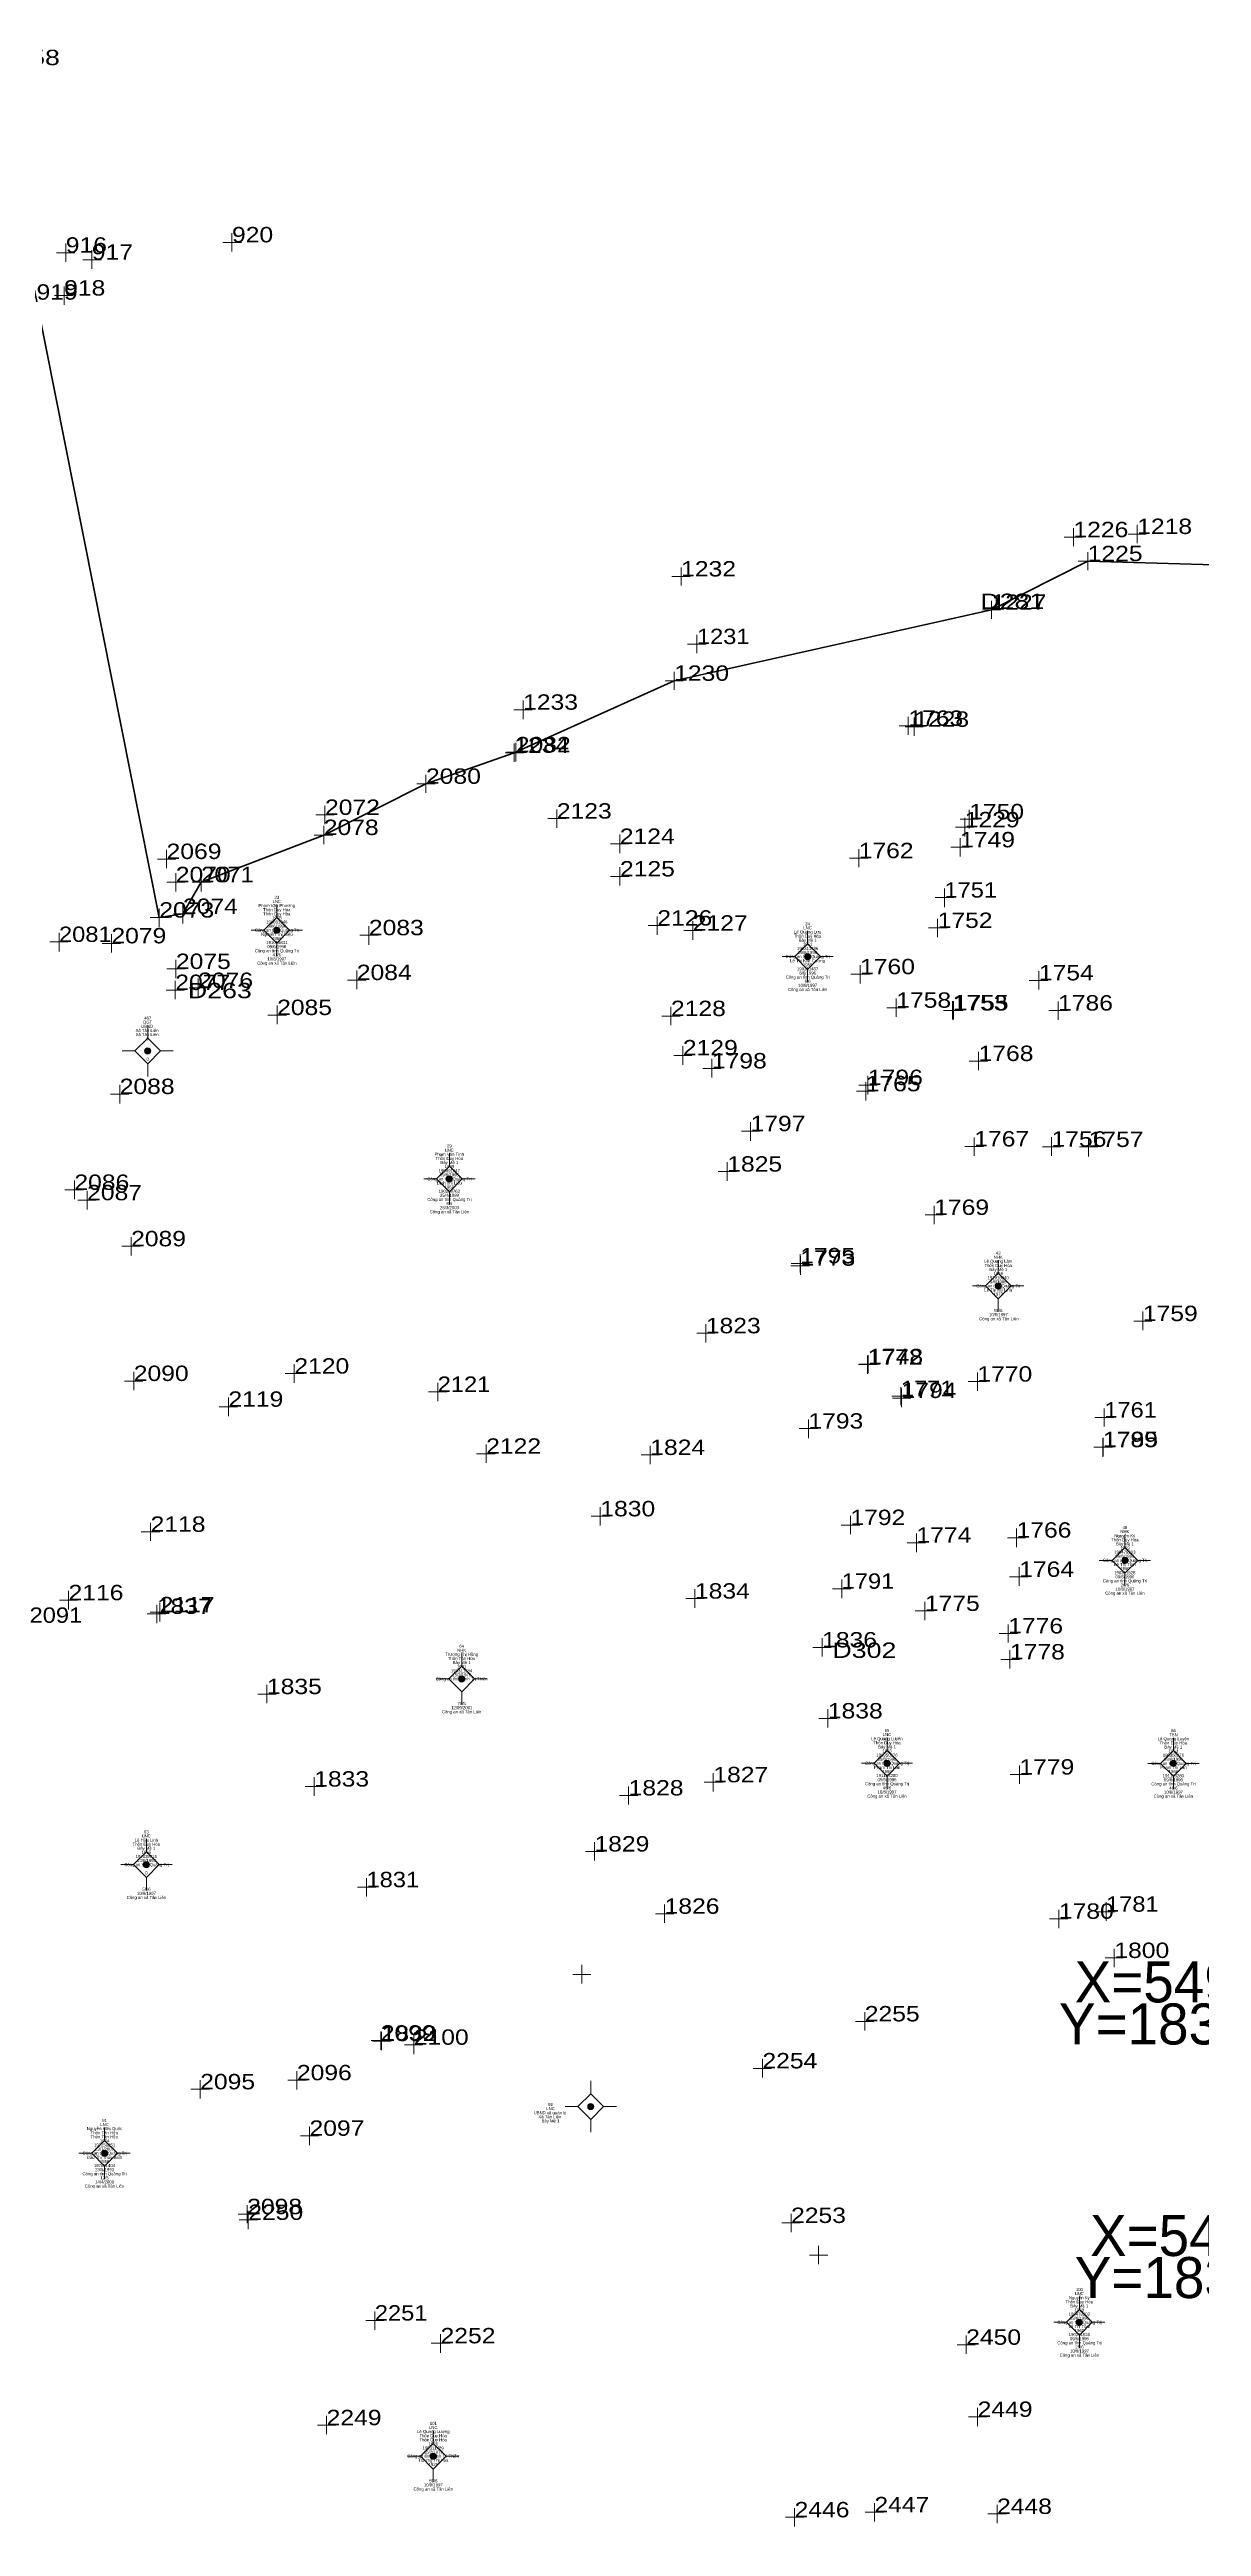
# Model space of a CAD drawing. Header units: metres. Extents: x 548949 to 550221, y 1836732 to 1838051.
# Drawn here: x 549608.6 to 549720.9, y 1837797.5 to 1838038.9 of the extents above; entities that cross this region are included whole.
import ezdxf
from ezdxf.enums import TextEntityAlignment as Align

# ---------------------------------------------------------------- set-up
doc = ezdxf.new("R2010")
doc.units = ezdxf.units.M
doc.header["$LTSCALE"] = 0.12
doc.linetypes.add('DASH_DOUBLE_DOT', pattern=[9.2, 5, -1.2, 0.3, -1.2, 0.3, -1.2])
for name, color, linetype, lineweight in [('11', 7, 'Continuous', 13), ('2', 7, 'DASH_DOUBLE_DOT', 25), ('4', 7, 'Continuous', 13), ('52', 7, 'Continuous', 35)]:
    doc.layers.add(name, color=color, linetype=linetype, lineweight=lineweight)
doc.layers.add('15', color=7, linetype='Continuous')
doc.layers.add('5', color=7, linetype='Continuous')

msp = doc.modelspace()

# ---------------------------------------------------------------- hatches: boundary and pattern name
at = {"layer": '11'}
for points in [[(549631.0295, 1837953.08, 1), (549630.4295, 1837953.08, 1)], [(549682.7995, 1837950.51, 1), (549682.1995, 1837950.51, 1)], [(549618.4395, 1837941.31, 1), (549617.8395, 1837941.31, 1)], [(549647.8595, 1837928.84, 1), (549647.2595, 1837928.84, 1)], [(549701.3895, 1837918.41, 1), (549700.7895, 1837918.41, 1)], [(549713.7395, 1837891.66, 1), (549713.1395, 1837891.66, 1)], [(549649.0595, 1837880.1, 1), (549648.4595, 1837880.1, 1)], [(549690.5395, 1837871.88, 1), (549689.9395, 1837871.88, 1)], [(549718.4695, 1837871.87, 1), (549717.8695, 1837871.87, 1)], [(549618.3095, 1837862, 1), (549617.7095, 1837862, 1)], [(549661.6495, 1837838.42, 1), (549661.0495, 1837838.42, 1)], [(549614.2295, 1837833.87, 1), (549613.6295, 1837833.87, 1)], [(549709.2995, 1837817.39, 1), (549708.6995, 1837817.39, 1)], [(549646.2895, 1837804.34, 1), (549645.6895, 1837804.34, 1)]]:
    msp.add_hatch(color=256, dxfattribs=at).paths.add_polyline_path(points)

# ---------------------------------------------------------------- linework, layer by layer
for p, q in [((549630.73, 1837955.58), (549630.73, 1837954.33)), ((549629.48, 1837953.08), (549628.23, 1837953.08)), ((549633.23, 1837953.08), (549631.98, 1837953.08)), ((549682.5, 1837953.01), (549682.5, 1837951.76)), ((549630.73, 1837951.83), (549630.73, 1837950.58)), ((549681.25, 1837950.51), (549680, 1837950.51)), ((549685, 1837950.51), (549683.75, 1837950.51)), ((549682.5, 1837949.26), (549682.5, 1837948.01)), ((549618.14, 1837943.81), (549618.14, 1837942.56)), ((549616.89, 1837941.31), (549615.64, 1837941.31)), ((549618.14, 1837940.06), (549618.14, 1837938.81)), ((549620.64, 1837941.31), (549619.39, 1837941.31)), ((549647.56, 1837931.34), (549647.56, 1837930.09)), ((549646.31, 1837928.84), (549645.06, 1837928.84)), ((549650.06, 1837928.84), (549648.81, 1837928.84)), ((549647.56, 1837927.59), (549647.56, 1837926.34)), ((549701.09, 1837920.91), (549701.09, 1837919.66)), ((549699.84, 1837918.41), (549698.59, 1837918.41)), ((549703.59, 1837918.41), (549702.34, 1837918.41)), ((549701.09, 1837917.16), (549701.09, 1837915.91)), ((549713.44, 1837894.16), (549713.44, 1837892.91)), ((549712.19, 1837891.66), (549710.94, 1837891.66)), ((549713.44, 1837890.41), (549713.44, 1837889.16)), ((549715.94, 1837891.66), (549714.69, 1837891.66)), ((549648.76, 1837882.6), (549648.76, 1837881.35)), ((549647.51, 1837880.1), (549646.26, 1837880.1)), ((549651.26, 1837880.1), (549650.01, 1837880.1)), ((549648.76, 1837878.85), (549648.76, 1837877.6)), ((549690.24, 1837874.38), (549690.24, 1837873.13)), ((549718.17, 1837874.37), (549718.17, 1837873.12)), ((549688.99, 1837871.88), (549687.74, 1837871.88)), ((549690.24, 1837870.63), (549690.24, 1837869.38)), ((549692.74, 1837871.88), (549691.49, 1837871.88)), ((549716.92, 1837871.87), (549715.67, 1837871.87)), ((549718.17, 1837870.62), (549718.17, 1837869.37)), ((549720.67, 1837871.87), (549719.42, 1837871.87)), ((549618.01, 1837864.5), (549618.01, 1837863.25)), ((549616.76, 1837862), (549615.51, 1837862)), ((549618.01, 1837860.75), (549618.01, 1837859.5)), ((549620.51, 1837862), (549619.26, 1837862)), ((549661.35, 1837840.92), (549661.35, 1837839.67)), ((549613.93, 1837836.37), (549613.93, 1837835.12)), ((549660.1, 1837838.42), (549658.85, 1837838.42)), ((549661.35, 1837837.17), (549661.35, 1837835.92)), ((549663.85, 1837838.42), (549662.6, 1837838.42)), ((549612.68, 1837833.87), (549611.43, 1837833.87)), ((549616.43, 1837833.87), (549615.18, 1837833.87)), ((549613.93, 1837832.62), (549613.93, 1837831.37)), ((549709, 1837819.89), (549709, 1837818.64)), ((549707.75, 1837817.39), (549706.5, 1837817.39)), ((549711.5, 1837817.39), (549710.25, 1837817.39)), ((549709, 1837816.14), (549709, 1837814.89)), ((549645.99, 1837806.84), (549645.99, 1837805.59)), ((549644.74, 1837804.34), (549643.49, 1837804.34)), ((549645.99, 1837803.09), (549645.99, 1837801.84)), ((549648.49, 1837804.34), (549647.24, 1837804.34))]:
    msp.add_line(p, q, dxfattribs=at)
for points in [[(549630.73, 1837954.33), (549629.48, 1837953.08), (549630.73, 1837951.83), (549631.98, 1837953.08)], [(549682.5, 1837951.76), (549681.25, 1837950.51), (549682.5, 1837949.26), (549683.75, 1837950.51)], [(549618.14, 1837942.56), (549616.89, 1837941.31), (549618.14, 1837940.06), (549619.39, 1837941.31)], [(549647.56, 1837930.09), (549646.31, 1837928.84), (549647.56, 1837927.59), (549648.81, 1837928.84)], [(549701.09, 1837919.66), (549699.84, 1837918.41), (549701.09, 1837917.16), (549702.34, 1837918.41)], [(549713.44, 1837892.91), (549712.19, 1837891.66), (549713.44, 1837890.41), (549714.69, 1837891.66)], [(549648.76, 1837881.35), (549647.51, 1837880.1), (549648.76, 1837878.85), (549650.01, 1837880.1)], [(549690.24, 1837873.13), (549688.99, 1837871.88), (549690.24, 1837870.63), (549691.49, 1837871.88)], [(549718.17, 1837873.12), (549716.92, 1837871.87), (549718.17, 1837870.62), (549719.42, 1837871.87)], [(549618.01, 1837863.25), (549616.76, 1837862), (549618.01, 1837860.75), (549619.26, 1837862)], [(549661.35, 1837839.67), (549660.1, 1837838.42), (549661.35, 1837837.17), (549662.6, 1837838.42)], [(549613.93, 1837835.12), (549612.68, 1837833.87), (549613.93, 1837832.62), (549615.18, 1837833.87)], [(549709, 1837818.64), (549707.75, 1837817.39), (549709, 1837816.14), (549710.25, 1837817.39)], [(549645.99, 1837805.59), (549644.74, 1837804.34), (549645.99, 1837803.09), (549647.24, 1837804.34)]]:
    msp.add_lwpolyline(points, close=True, dxfattribs=at)
for centre in [(549630.7295, 1837953.08), (549682.4995, 1837950.51), (549618.1395, 1837941.31), (549647.5595, 1837928.84), (549701.0895, 1837918.41), (549713.4395, 1837891.66), (549648.7595, 1837880.1), (549690.2395, 1837871.88), (549718.1695, 1837871.87), (549618.0095, 1837862), (549661.3495, 1837838.42), (549613.9295, 1837833.87), (549708.9995, 1837817.39), (549645.9895, 1837804.34)]:
    msp.add_circle(centre, 0.3, dxfattribs=at)
at = {"layer": '4'}
for p, q in [((549610.15, 1838018.23), (549610.15, 1838020.01)), ((549627.28, 1838020.13), (549625.47, 1838020.13)), ((549626.36, 1838019.24), (549626.36, 1838021.02)), ((549611.04, 1838019.12), (549609.26, 1838019.12)), ((549613.62, 1838018.43), (549611.8, 1838018.43)), ((549612.69, 1838017.54), (549612.69, 1838019.36)), ((549610.88, 1838014.94), (549609.06, 1838014.94)), ((549609.99, 1838014.05), (549609.99, 1838015.83)), ((549709.31, 1837991.39), (549707.53, 1837991.39)), ((549708.42, 1837990.5), (549708.42, 1837992.28)), ((549715.53, 1837991.7), (549713.75, 1837991.7)), ((549714.64, 1837990.81), (549714.64, 1837992.59)), ((549670.16, 1837986.67), (549670.16, 1837988.45)), ((549710.7, 1837989.05), (549708.88, 1837989.05)), ((549709.81, 1837988.16), (549709.81, 1837989.94)), ((549671.05, 1837987.56), (549669.27, 1837987.56)), ((549701.32, 1837984.31), (549699.54, 1837984.31)), ((549700.43, 1837983.42), (549700.43, 1837985.2)), ((549671.7, 1837980.08), (549671.7, 1837981.86)), ((549672.59, 1837980.97), (549670.78, 1837980.97)), ((549670.37, 1837977.39), (549668.59, 1837977.39)), ((549669.48, 1837976.5), (549669.48, 1837978.28)), ((549655.64, 1837974.57), (549653.86, 1837974.57)), ((549654.75, 1837973.64), (549654.75, 1837975.46)), ((549692.32, 1837972.11), (549692.32, 1837973.89)), ((549693.21, 1837973), (549691.43, 1837973)), ((549693.78, 1837972.91), (549692, 1837972.91)), ((549692.89, 1837972.02), (549692.89, 1837973.8)), ((549654.82, 1837970.37), (549653, 1837970.37)), ((549654.93, 1837970.42), (549653.12, 1837970.42)), ((549653.89, 1837969.48), (549653.89, 1837971.27)), ((549654.04, 1837969.53), (549654.04, 1837971.34)), ((549646.17, 1837967.35), (549644.39, 1837967.35)), ((549645.28, 1837966.46), (549645.28, 1837968.24)), ((549636.32, 1837964.32), (549634.54, 1837964.32)), ((549635.43, 1837963.43), (549635.43, 1837965.21)), ((549658.04, 1837963.07), (549658.04, 1837964.85)), ((549698.25, 1837963), (549698.25, 1837964.82)), ((549636.2, 1837962.36), (549634.38, 1837962.36)), ((549635.31, 1837961.47), (549635.31, 1837963.25)), ((549658.93, 1837963.96), (549657.15, 1837963.96)), ((549664.18, 1837960.6), (549664.18, 1837962.42)), ((549698.72, 1837963.11), (549696.93, 1837963.11)), ((549699.14, 1837963.89), (549697.36, 1837963.89)), ((549697.37, 1837960.27), (549697.37, 1837962.05)), ((549697.82, 1837962.22), (549697.82, 1837964.04)), ((549620.87, 1837960.02), (549619.09, 1837960.02)), ((549619.98, 1837959.13), (549619.98, 1837960.91)), ((549665.07, 1837961.49), (549663.29, 1837961.49)), ((549688.37, 1837960.1), (549686.59, 1837960.1)), ((549687.48, 1837959.21), (549687.48, 1837960.99)), ((549698.26, 1837961.16), (549696.48, 1837961.16)), ((549621.77, 1837957.76), (549619.99, 1837957.76)), ((549620.88, 1837956.87), (549620.88, 1837958.65)), ((549624.25, 1837957.76), (549622.47, 1837957.76)), ((549623.36, 1837956.84), (549623.36, 1837958.65)), ((549665.09, 1837958.32), (549663.28, 1837958.32)), ((549664.2, 1837957.43), (549664.2, 1837959.21)), ((549695.84, 1837955.34), (549695.84, 1837957.15)), ((549619.27, 1837953.42), (549619.27, 1837955.2)), ((549622.47, 1837954.67), (549620.66, 1837954.67)), ((549621.58, 1837953.74), (549621.58, 1837955.56)), ((549696.76, 1837956.26), (549694.95, 1837956.26)), ((549609.49, 1837951.02), (549609.49, 1837952.83)), ((549614.6, 1837950.91), (549614.6, 1837952.69)), ((549620.2, 1837954.31), (549618.38, 1837954.31)), ((549640.6, 1837952.59), (549638.82, 1837952.59)), ((549639.71, 1837951.66), (549639.71, 1837953.48)), ((549668.73, 1837953.53), (549666.95, 1837953.53)), ((549667.84, 1837952.64), (549667.84, 1837954.42)), ((549672.19, 1837953.04), (549670.41, 1837953.04)), ((549671.3, 1837952.15), (549671.3, 1837953.97)), ((549696.1, 1837953.3), (549694.29, 1837953.3)), ((549695.18, 1837952.41), (549695.18, 1837954.19)), ((549610.38, 1837951.94), (549608.6, 1837951.94)), ((549615.49, 1837951.8), (549613.71, 1837951.8)), ((549620.89, 1837948.41), (549620.89, 1837950.19)), ((549621.78, 1837949.3), (549620, 1837949.3)), ((549620.83, 1837946.36), (549620.83, 1837948.14)), ((549623.95, 1837947.45), (549622.17, 1837947.45)), ((549623.06, 1837946.56), (549623.06, 1837948.38)), ((549639.43, 1837948.22), (549637.64, 1837948.22)), ((549638.53, 1837947.33), (549638.53, 1837949.14)), ((549688.54, 1837948.79), (549686.72, 1837948.79)), ((549687.61, 1837947.9), (549687.61, 1837949.68)), ((549705.94, 1837948.19), (549704.12, 1837948.19)), ((549705.05, 1837947.3), (549705.05, 1837949.08)), ((549621.72, 1837947.25), (549619.94, 1837947.25)), ((549630.76, 1837943.92), (549630.76, 1837945.74)), ((549669.17, 1837943.82), (549669.17, 1837945.6)), ((549692.03, 1837945.52), (549690.22, 1837945.52)), ((549691.14, 1837944.63), (549691.14, 1837946.41)), ((549697.53, 1837945.26), (549695.75, 1837945.26)), ((549697.63, 1837945.26), (549695.85, 1837945.26)), ((549696.64, 1837944.37), (549696.64, 1837946.18)), ((549696.74, 1837944.37), (549696.74, 1837946.15)), ((549707.81, 1837945.25), (549706.03, 1837945.25)), ((549706.92, 1837944.36), (549706.92, 1837946.14)), ((549631.69, 1837944.81), (549629.87, 1837944.81)), ((549670.06, 1837944.71), (549668.28, 1837944.71)), ((549671.22, 1837940.88), (549669.44, 1837940.88)), ((549670.33, 1837939.96), (549670.33, 1837941.77)), ((549673.16, 1837938.72), (549673.16, 1837940.54)), ((549700.06, 1837940.33), (549698.24, 1837940.33)), ((549699.17, 1837939.44), (549699.17, 1837941.22)), ((549615.41, 1837936.18), (549615.41, 1837938)), ((549674.05, 1837939.61), (549672.27, 1837939.61)), ((549689.27, 1837937.99), (549687.49, 1837937.99)), ((549688.16, 1837936.49), (549688.16, 1837938.27)), ((549688.38, 1837937.06), (549688.38, 1837938.88)), ((549616.3, 1837937.11), (549614.52, 1837937.11)), ((549689.05, 1837937.38), (549687.27, 1837937.38)), ((549677.82, 1837933.49), (549676.04, 1837933.49)), ((549676.93, 1837932.56), (549676.93, 1837934.38)), ((549698.75, 1837931.08), (549698.75, 1837932.89)), ((549706.28, 1837931.09), (549706.28, 1837932.9)), ((549709.9, 1837931.02), (549709.9, 1837932.84)), ((549674.66, 1837928.66), (549674.66, 1837930.48)), ((549699.64, 1837932), (549697.82, 1837932)), ((549707.17, 1837931.98), (549705.39, 1837931.98)), ((549710.79, 1837931.95), (549709.01, 1837931.95)), ((549610.99, 1837926.88), (549610.99, 1837928.7)), ((549675.55, 1837929.55), (549673.77, 1837929.55)), ((549611.88, 1837927.77), (549610.06, 1837927.77)), ((549613.12, 1837926.76), (549611.34, 1837926.76)), ((549612.23, 1837925.87), (549612.23, 1837927.68)), ((549694.84, 1837924.44), (549694.84, 1837926.22)), ((549616.52, 1837921.38), (549616.52, 1837923.16)), ((549695.73, 1837925.33), (549693.95, 1837925.33)), ((549617.41, 1837922.27), (549615.63, 1837922.27)), ((549681.77, 1837919.72), (549681.77, 1837921.5)), ((549681.79, 1837919.49), (549681.79, 1837921.3)), ((549682.68, 1837920.38), (549680.86, 1837920.38)), ((549682.66, 1837920.61), (549680.88, 1837920.61)), ((549715.19, 1837914.09), (549715.19, 1837915.9)), ((549673.46, 1837913.79), (549671.68, 1837913.79)), ((549672.57, 1837912.9), (549672.57, 1837914.68)), ((549716.08, 1837914.98), (549714.3, 1837914.98)), ((549688.35, 1837909.85), (549688.35, 1837911.63)), ((549688.41, 1837909.89), (549688.41, 1837911.67)), ((549617.67, 1837909.14), (549615.89, 1837909.14)), ((549616.78, 1837908.25), (549616.78, 1837910.03)), ((549633.33, 1837909.86), (549631.55, 1837909.86)), ((549632.44, 1837908.97), (549632.44, 1837910.78)), ((549646.42, 1837907.19), (549646.42, 1837908.97)), ((549689.24, 1837910.74), (549687.46, 1837910.74)), ((549689.3, 1837910.78), (549687.48, 1837910.78)), ((549699.94, 1837909.08), (549698.16, 1837909.08)), ((549699.05, 1837908.19), (549699.05, 1837909.97)), ((549626.9, 1837906.63), (549625.12, 1837906.63)), ((549626.01, 1837905.7), (549626.01, 1837907.52)), ((549647.31, 1837908.08), (549645.53, 1837908.08)), ((549692.48, 1837907.66), (549690.7, 1837907.66)), ((549692.55, 1837907.48), (549690.77, 1837907.48)), ((549691.59, 1837906.77), (549691.59, 1837908.55)), ((549691.66, 1837906.59), (549691.66, 1837908.4)), ((549711.43, 1837904.69), (549711.43, 1837906.47)), ((549683.46, 1837904.5), (549681.68, 1837904.5)), ((549682.57, 1837903.58), (549682.57, 1837905.39)), ((549712.32, 1837905.58), (549710.5, 1837905.58)), ((549652.04, 1837902.05), (549650.22, 1837902.05)), ((549651.15, 1837901.16), (549651.15, 1837902.94)), ((549668.04, 1837901.93), (549666.26, 1837901.93)), ((549667.15, 1837901.04), (549667.15, 1837902.82)), ((549712.22, 1837902.68), (549710.41, 1837902.68)), ((549712.2, 1837902.7), (549710.42, 1837902.7)), ((549711.3, 1837901.76), (549711.3, 1837903.57)), ((549711.31, 1837901.81), (549711.31, 1837903.59)), ((549662.28, 1837895.06), (549662.28, 1837896.84)), ((549619.31, 1837894.44), (549617.5, 1837894.44)), ((549618.42, 1837893.55), (549618.42, 1837895.33)), ((549663.17, 1837895.95), (549661.39, 1837895.95)), ((549687.6, 1837895.1), (549685.78, 1837895.1)), ((549686.67, 1837894.21), (549686.67, 1837895.99)), ((549693.11, 1837892.46), (549693.11, 1837894.27)), ((549702.87, 1837892.94), (549702.87, 1837894.76)), ((549694, 1837893.38), (549692.22, 1837893.38)), ((549703.76, 1837893.87), (549701.98, 1837893.87)), ((549685.82, 1837887.96), (549685.82, 1837889.78)), ((549704.02, 1837890.05), (549702.2, 1837890.05)), ((549703.13, 1837889.16), (549703.13, 1837890.98)), ((549611.31, 1837887.77), (549609.53, 1837887.77)), ((549610.42, 1837886.88), (549610.42, 1837888.7)), ((549619.03, 1837885.55), (549619.03, 1837887.33)), ((549619.31, 1837885.71), (549619.31, 1837887.49)), ((549672.4, 1837887.93), (549670.62, 1837887.93)), ((549671.51, 1837887.04), (549671.51, 1837888.86)), ((549686.71, 1837888.89), (549684.93, 1837888.89)), ((549693.93, 1837885.84), (549693.93, 1837887.62)), ((549619.92, 1837886.44), (549618.1, 1837886.44)), ((549620.2, 1837886.6), (549618.38, 1837886.6)), ((549694.82, 1837886.73), (549693, 1837886.73)), ((549702.98, 1837884.53), (549701.17, 1837884.53)), ((549702.06, 1837883.64), (549702.06, 1837885.42)), ((549684.8, 1837883.17), (549683.02, 1837883.17)), ((549683.91, 1837882.28), (549683.91, 1837884.06)), ((549702.23, 1837881.11), (549702.23, 1837882.89)), ((549703.16, 1837882), (549701.34, 1837882)), ((549630.66, 1837878.62), (549628.88, 1837878.62)), ((549629.77, 1837877.73), (549629.77, 1837879.51)), ((549685.36, 1837876.25), (549683.58, 1837876.25)), ((549684.47, 1837875.36), (549684.47, 1837877.14)), ((549634.38, 1837868.72), (549634.38, 1837870.54)), ((549674.22, 1837870.03), (549672.41, 1837870.03)), ((549673.3, 1837869.14), (549673.3, 1837870.92)), ((549704.04, 1837870.78), (549702.26, 1837870.78)), ((549703.15, 1837869.89), (549703.15, 1837871.67)), ((549635.27, 1837869.61), (549633.49, 1837869.61)), ((549665.93, 1837868.74), (549664.15, 1837868.74)), ((549665.04, 1837867.85), (549665.04, 1837869.63)), ((549662.6, 1837863.28), (549660.82, 1837863.28)), ((549661.71, 1837862.39), (549661.71, 1837864.2)), ((549639.48, 1837858.91), (549639.48, 1837860.69)), ((549640.4, 1837859.8), (549638.59, 1837859.8)), ((549668.55, 1837856.32), (549668.55, 1837858.1)), ((549711.6, 1837856.52), (549711.6, 1837858.34)), ((549669.44, 1837857.21), (549667.66, 1837857.21)), ((549707.89, 1837856.72), (549706.08, 1837856.72)), ((549707, 1837855.8), (549707, 1837857.61)), ((549712.49, 1837857.41), (549710.71, 1837857.41)), ((549712.41, 1837852.01), (549712.41, 1837853.79)), ((549661.37, 1837851.3), (549659.59, 1837851.3)), ((549660.48, 1837850.41), (549660.48, 1837852.23)), ((549713.3, 1837852.9), (549711.52, 1837852.9)), ((549688.96, 1837846.72), (549687.18, 1837846.72)), ((549688.07, 1837845.83), (549688.07, 1837847.61)), ((549641.76, 1837844.85), (549639.94, 1837844.85)), ((549641.88, 1837844.8), (549640.06, 1837844.8)), ((549640.87, 1837843.96), (549640.87, 1837845.74)), ((549640.95, 1837843.91), (549640.95, 1837845.69)), ((549644.98, 1837844.44), (549643.2, 1837844.44)), ((549644.09, 1837843.52), (549644.09, 1837845.33)), ((549632.69, 1837840.09), (549632.69, 1837841.87)), ((549678.98, 1837842.14), (549677.2, 1837842.14)), ((549678.09, 1837841.25), (549678.09, 1837843.06)), ((549624.15, 1837840.1), (549622.36, 1837840.1)), ((549623.26, 1837839.21), (549623.26, 1837840.99)), ((549633.62, 1837840.98), (549631.8, 1837840.98)), ((549633.92, 1837834.64), (549633.92, 1837836.46)), ((549634.81, 1837835.57), (549633.03, 1837835.57)), ((549628.76, 1837827.93), (549626.95, 1837827.93)), ((549628.84, 1837827.37), (549627.06, 1837827.37)), ((549627.84, 1837827.04), (549627.84, 1837828.82)), ((549627.95, 1837826.48), (549627.95, 1837828.26)), ((549681.77, 1837827.07), (549679.99, 1837827.07)), ((549680.88, 1837826.18), (549680.88, 1837827.96)), ((549683.57, 1837823.06), (549683.57, 1837824.84)), ((549684.46, 1837823.95), (549682.68, 1837823.95)), ((549641.18, 1837817.56), (549639.4, 1837817.56)), ((549640.29, 1837816.67), (549640.29, 1837818.45)), ((549647.59, 1837815.34), (549645.78, 1837815.34)), ((549646.7, 1837814.41), (549646.7, 1837816.23)), ((549698.85, 1837815.2), (549697.07, 1837815.2)), ((549697.96, 1837814.31), (549697.96, 1837816.09)), ((549636.48, 1837807.36), (549634.7, 1837807.36)), ((549635.59, 1837806.47), (549635.59, 1837808.28)), ((549699.97, 1837808.17), (549698.19, 1837808.17)), ((549699.08, 1837807.28), (549699.08, 1837809.06)), ((549682.12, 1837798.38), (549680.34, 1837798.38)), ((549681.23, 1837797.49), (549681.23, 1837799.27)), ((549689.94, 1837798.87), (549688.12, 1837798.87)), ((549689.01, 1837797.98), (549689.01, 1837799.77)), ((549701.86, 1837798.71), (549700.08, 1837798.71)), ((549700.97, 1837797.82), (549700.97, 1837799.6))]:
    msp.add_line(p, q, dxfattribs=at)
at = {"layer": '52'}
for points in [[(549562.45, 1838019.55), (549603.17, 1838028.43), (549604.61, 1838026.96), (549607.3, 1838014.54), (549619.27, 1837954.31), (549621.58, 1837954.67)], [(549700.43, 1837984.31), (549709.81, 1837989.05), (549723.28, 1837988.67), (549735.8, 1837989.77), (549746.49, 1837994.4)], [(549653.89, 1837970.37), (549669.48, 1837977.39), (549700.43, 1837984.31)], [(549635.31, 1837962.36), (549645.28, 1837967.35), (549653.89, 1837970.37)], [(549621.58, 1837954.67), (549623.36, 1837957.76), (549635.31, 1837962.36)]]:
    msp.add_lwpolyline(points, dxfattribs=at)

# ---------------------------------------------------------------- texts
at = {"layer": '15'}
for s, p in [('Phạm Văn Phương', (549630.725, 1837955.33)), ('Thôn Duy Hòa', (549630.725, 1837954.93)), ('Thôn Duy Hòa', (549630.725, 1837954.53)), ('Công an tỉnh Quảng Trị', (549630.735, 1837952.93)), ('Nguyễn Thị Diệu', (549630.735, 1837952.53)), ('Thôn Duy Hòa', (549682.495, 1837952.36)), ('Công an tỉnh Quảng Trị', (549630.735, 1837950.93)), ('Công an xã Tân Liên', (549630.73, 1837949.73)), ('10/8/1997', (549630.735, 1837950.13)), ('Công an tỉnh Quảng Trị', (549682.505, 1837950.36)), ('Lê Thị Kim Cương', (549682.495, 1837949.96)), ('Công an tỉnh Quảng Trị', (549682.505, 1837948.36)), ('Công an xã Tân Liên', (549682.5, 1837947.16)), ('190311487', (549682.495, 1837949.16)), ('10/8/1997', (549682.505, 1837947.56)), ('Xã Tân Liên ', (549618.135, 1837943.16)), ('Xã Tân Liên ', (549618.135, 1837942.76)), ('DGT', (549618.145, 1837943.96)), ('Phạm Văn Tình', (549647.56, 1837931.09)), ('Thôn Duy Hòa', (549647.555, 1837930.69)), ('Công an tỉnh Quảng Trị', (549647.565, 1837928.69)), ('Đinh Thị Liễu', (549647.555, 1837928.29)), ('190891047', (549647.555, 1837929.49)), ('Công an tỉnh Quảng Trị', (549647.565, 1837926.69)), ('Công an xã Tân Liên', (549647.56, 1837925.49)), ('190229763', (549647.555, 1837927.49)), ('25/4/1998', (549647.565, 1837927.09)), ('28/3/2003', (549647.565, 1837925.89)), ('Lê Quang Lâm', (549701.095, 1837920.66)), ('NHK', (549701.09, 1837921.06)), ('Công an tỉnh Quảng Trị', (549701.095, 1837918.26)), ('Thôn Duy Hòa', (549701.085, 1837920.26)), ('191016940', (549701.085, 1837919.06)), ('Lê Thị Mỹ Linh', (549701.085, 1837917.86)), (' Công an xã Tân Liên', (549701.095, 1837915.06)), ('10/8/1997', (549701.095, 1837915.46)), ('Nguyễn Kỷ', (549713.435, 1837893.91)), ('NHK', (549713.44, 1837894.31)), ('Công an tỉnh Quảng Trị', (549713.445, 1837891.51)), ('Thôn Duy Hòa', (549713.435, 1837893.51)), ('190478203', (549713.435, 1837892.31)), ('Công an tỉnh Quảng Trị', (549713.445, 1837889.51)), ('Lê Thị Tâm', (549713.44, 1837891.11)), ('190311528', (549713.435, 1837890.31)), ('Công an xã Tân Liên', (549713.44, 1837888.31)), ('10/8/1997', (549713.445, 1837888.71)), ('Trương Thị Hồng', (549648.76, 1837882.35)), ('Thôn Tân Hữu', (549648.755, 1837881.95)), ('NHK', (549648.76, 1837882.75)), ('Công an tỉnh Bình Trị Thiên', (549648.755, 1837879.95)), ('190311584', (549648.755, 1837880.75)), ('15/2/1979', (549648.765, 1837880.35)), ('Công an xã Tân Liên', (549648.76, 1837876.75)), ('Lê Quang Luyến', (549690.235, 1837874.13)), ('Thôn Duy Hòa', (549690.235, 1837873.73)), ('Lê Quang Luyến', (549718.165, 1837874.12)), ('Thôn Duy Hòa', (549718.165, 1837873.72)), ('Công an tỉnh Quảng Trị', (549690.245, 1837871.73)), ('Công an tỉnh Quảng Trị', (549690.245, 1837869.73)), ('Phạm Thị Lan', (549690.24, 1837871.33)), ('191123280', (549690.235, 1837870.53)), ('Công an tỉnh Quảng Trị', (549718.175, 1837871.72)), ('Công an tỉnh Quảng Trị', (549718.175, 1837869.72)), ('Phạm Thị Lan', (549718.17, 1837871.32)), ('191123280', (549718.165, 1837870.52)), ('Công an xã Tân Liên', (549690.24, 1837868.53)), ('10/8/1997', (549690.245, 1837868.93)), ('Công an xã Tân Liên', (549718.17, 1837868.52)), ('10/8/1997', (549718.175, 1837868.92)), ('Thôn Duy Hòa', (549618.005, 1837863.85)), ('Lê Hữu Linh', (549618.015, 1837864.25)), ('197039715', (549618.005, 1837862.65)), ('Công an tỉnh Quảng Trị', (549618.015, 1837861.85)), ('13/5/1993', (549618.015, 1837862.25)), ('Công an xã Tân Liên', (549618.01, 1837858.65)), ('10/8/1997', (549618.015, 1837859.05)), ('Nguyễn Hữu Quốc', (549613.93, 1837836.12)), ('UBND xã quản lý ', (549657.42, 1837837.67)), ('Xã Tân Liên ', (549657.415, 1837837.27)), ('Công an tỉnh Quảng Trị', (549613.935, 1837833.72)), ('Thôn Tân Hữu', (549613.925, 1837835.72)), ('Thôn Tân Hữu', (549613.925, 1837835.32)), ('23/7/2007', (549613.935, 1837834.12)), ('Công an tỉnh Quảng Trị', (549613.935, 1837831.72)), ('Đào Thị Thúy Bình', (549613.93, 1837833.32)), ('197031404', (549613.925, 1837832.52)), ('23/5/1993', (549613.935, 1837832.12)), ('Công an xã Tân Liên', (549613.93, 1837830.52)), ('14/4/2000', (549613.935, 1837830.92)), ('Thôn Duy Hòa', (549708.995, 1837819.24)), ('Nguyễn Kỷ', (549708.995, 1837819.64)), ('Công an tỉnh Quảng Trị', (549709.005, 1837817.24)), ('Lê Thị Tâm', (549709, 1837816.84)), ('190478203', (549708.995, 1837818.04)), ('Công an tỉnh Quảng Trị', (549709.005, 1837815.24)), ('190311528', (549708.995, 1837816.04)), ('10/8/1997', (549709.005, 1837814.44)), ('Công an xã Tân Liên', (549709, 1837814.04)), ('Lê Quang Lượng', (549645.99, 1837806.59)), ('Thôn Duy Hòa', (549645.985, 1837806.19)), ('Thôn Duy Hòa', (549645.985, 1837805.79)), ('190311489', (549645.985, 1837804.99)), ('15/2/1979', (549645.995, 1837804.59)), ('Công an tỉnh Bình Trị Thiên', (549645.985, 1837804.19)), ('Trương Thị Hoa', (549645.985, 1837803.79)), ('Công an xã Tân Liên', (549645.99, 1837800.99)), ('10/8/1997', (549645.995, 1837801.39))]:
    msp.add_text(s, height=0.3, dxfattribs=at).set_placement(p, align=Align.CENTER)
for s, width, p in [('LNC', 0.95, (549630.73, 1837955.73)), ('23', 0.95, (549630.73, 1837956.13)), ('190891046', 0.95, (549630.73, 1837953.73)), ('09/6/1996', 0.95, (549630.73, 1837953.33)), ('1958', 0.95, (549630.735, 1837954.13)), ('1965', 0.95, (549630.735, 1837952.13)), ('Lê Quang Lưu', 0.95, (549682.505, 1837952.76)), ('Bảy Mệ 1', 0.95, (549682.5, 1837951.96)), ('LNC', 0.95, (549682.5, 1837953.16)), ('24', 0.95, (549682.5, 1837953.56)), ('191016831', 0.95, (549630.735, 1837951.73)), ('09/6/1996', 0.95, (549630.73, 1837951.33)), ('41/6', 0.95, (549630.735, 1837950.53)), ('190311486', 0.95, (549682.5, 1837951.16)), ('09/6/1996', 0.95, (549682.5, 1837950.76)), ('1955', 0.95, (549682.505, 1837949.56)), ('1951', 0.9, (549682.495, 1837951.56)), ('8/6/1996', 0.95, (549682.5, 1837948.76)), ('6/6', 0.95, (549682.5, 1837947.96)), ('UBND ', 0.95, (549618.14, 1837943.56)), ('467', 0.95, (549618.14, 1837944.36)), ('0', 0.9, (549618.14, 1837942.36)), ('0', 0.9, (549618.14, 1837940.36)), ('Bảy Mệ 1', 0.95, (549647.56, 1837930.29)), ('LNC', 0.95, (549647.56, 1837931.49)), ('29', 0.95, (549647.56, 1837931.89)), ('09/6/1996', 0.95, (549647.56, 1837929.09)), ('1949', 0.95, (549647.565, 1837929.89)), ('1959', 0.95, (549647.565, 1837927.89)), ('8/6', 0.95, (549647.56, 1837926.29)), ('43', 0.95, (549701.09, 1837921.46)), ('Bảy Mệ 1', 0.95, (549701.09, 1837919.86)), ('9/6/1996', 0.95, (549701.09, 1837918.66)), ('1969', 0.95, (549701.095, 1837919.46)), ('1973', 0.95, (549701.095, 1837917.46)), ('59/6', 0.95, (549701.095, 1837915.86)), ('48', 0.95, (549713.44, 1837894.71)), ('09/6/1996', 0.95, (549713.44, 1837891.91)), ('Bảy Mệ 1', 0.95, (549713.44, 1837893.11)), ('1959', 0.95, (549713.445, 1837892.71)), ('09/6/1996', 0.95, (549713.44, 1837889.91)), ('1960', 0.95, (549713.445, 1837890.71)), ('26/6', 0.95, (549713.445, 1837889.11)), ('64', 0.95, (549648.76, 1837883.15)), ('Bảy Mệ 1', 0.95, (549648.76, 1837881.55)), ('1931', 0.9, (549648.755, 1837881.15)), ('12/09/2001', 0.95, (549648.765, 1837877.15)), ('75/5', 0.95, (549648.76, 1837877.55)), ('65', 0.95, (549690.24, 1837874.93)), ('66', 0.9, (549718.175, 1837874.92)), ('190950276', 0.95, (549690.24, 1837872.53)), ('09/6/1996', 0.95, (549690.24, 1837872.13)), ('Bảy Mệ 1', 0.95, (549690.24, 1837873.33)), ('1953', 0.95, (549690.245, 1837872.93)), ('LNC', 0.95, (549690.24, 1837874.53)), ('190950276', 0.95, (549718.17, 1837872.52)), ('09/6/1996', 0.95, (549718.17, 1837872.12)), ('Bảy Mệ 1', 0.95, (549718.17, 1837873.32)), ('1953', 0.95, (549718.175, 1837872.92)), ('TSN', 0.95, (549718.165, 1837874.52)), ('09/6/1996', 0.95, (549690.24, 1837870.13)), ('1966', 0.95, (549690.24, 1837870.93)), ('09/6/1996', 0.95, (549718.17, 1837870.12)), ('1966', 0.95, (549718.17, 1837870.92)), ('46/6', 0.95, (549690.245, 1837869.33)), ('46/6', 0.95, (549718.175, 1837869.32)), ('63', 0.95, (549618.01, 1837865.05)), ('Bảy Mệ 1', 0.95, (549618.01, 1837863.45)), ('1965', 0.95, (549618.015, 1837863.05)), ('LNC', 0.95, (549618.01, 1837864.65)), ('0', 0.9, (549618.01, 1837861.05)), ('56/6', 0.95, (549618.015, 1837859.45)), ('92', 0.9, (549657.425, 1837838.47)), ('LNC', 0.95, (549613.93, 1837836.52)), ('91', 0.8, (549613.93, 1837836.92)), ('Bảy Mệ 1', 0.95, (549657.42, 1837836.87)), ('LNC', 0.95, (549657.42, 1837838.07)), ('197250851', 0.95, (549613.935, 1837834.52)), ('1954', 0.95, (549613.935, 1837834.92)), ('1958', 0.95, (549613.935, 1837832.92)), ('12/5', 0.95, (549613.93, 1837831.32)), ('LNC', 0.95, (549709, 1837820.04)), ('100', 0.95, (549709, 1837820.44)), ('09/6/1996', 0.95, (549709, 1837817.64)), ('Bảy Mệ 1', 0.95, (549709, 1837818.84)), ('1959', 0.95, (549709.005, 1837818.44)), ('09/6/1996', 0.95, (549709, 1837815.64)), ('1960', 0.95, (549709.005, 1837816.44)), ('26/6', 0.95, (549709.005, 1837814.84)), ('LNC', 0.95, (549645.99, 1837806.99)), ('101', 0.85, (549645.99, 1837807.39)), ('1926', 0.95, (549645.99, 1837805.39)), ('1925', 0.95, (549645.995, 1837803.39)), ('59/6', 0.95, (549645.995, 1837801.79))]:
    msp.add_text(s, height=0.3, dxfattribs=dict(at, width=width)).set_placement(p, align=Align.CENTER)
at = {"layer": '2'}
for s, p in [('X=549751.8486', (549727.505, 1837848.57)), ('Y=1837838.7997', (549727.46, 1837844.47)), ('X=549751.8374', (549729.005, 1837823.85)), ('Y=1837828.7994', (549729, 1837819.75))]:
    msp.add_text(s, height=4, dxfattribs=at).set_placement(p, align=Align.CENTER)
at = {"layer": '5'}
for s, width, p in [('D258 ', 1.3, (549603.34, 1838037.4)), ('916', 1.2, (549610.15, 1838019.12)), ('917', 1.2, (549612.69, 1838018.43)), ('920', 1.2, (549626.36, 1838020.13)), ('919', 1.2, (549607.3, 1838014.54)), ('918', 1.2, (549609.99, 1838014.94)), ('1218', 1.2, (549714.64, 1837991.7)), ('1226', 1.2, (549708.42, 1837991.39)), ('1232', 1.2, (549670.16, 1837987.56)), ('1225', 1.2, (549709.81, 1837989.05)), ('D281 ', 1.3, (549699.34, 1837984.39)), ('1227', 1.2, (549700.43, 1837984.31)), ('1231', 1.15, (549671.7, 1837980.97)), ('1230', 1.2, (549669.48, 1837977.39)), ('1233', 1.2, (549654.75, 1837974.57)), ('1763', 1.2, (549692.32, 1837973)), ('1228', 1.2, (549692.89, 1837972.91)), ('1234', 1.2, (549653.89, 1837970.37)), ('2082', 1.2, (549654.04, 1837970.42)), ('2080', 1.2, (549645.28, 1837967.35)), ('2072', 1.2, (549635.43, 1837964.32)), ('2123', 1.2, (549658.04, 1837963.96)), ('1229', 1.2, (549697.82, 1837963.11)), ('1750', 1.2, (549698.25, 1837963.89)), ('2078', 1.2, (549635.31, 1837962.36)), ('2124', 1.2, (549664.18, 1837961.49)), ('1749', 1.2, (549697.37, 1837961.16)), ('2069', 1.2, (549619.98, 1837960.02)), ('2125', 1.2, (549664.2, 1837958.32)), ('1762', 1.2, (549687.48, 1837960.1)), ('2070', 1.2, (549620.88, 1837957.76)), ('2071', 1.15, (549623.36, 1837957.76)), ('1751', 1.15, (549695.84, 1837956.26)), ('2073', 1.2, (549619.27, 1837954.31)), ('2074', 1.2, (549621.58, 1837954.67)), ('2126', 1.2, (549667.84, 1837953.53)), ('2127', 1.2, (549671.3, 1837953.04)), ('1752', 1.2, (549695.18, 1837953.3)), ('2081', 1.15, (549609.49, 1837951.94)), ('2079', 1.2, (549614.6, 1837951.8)), ('2083', 1.2, (549639.71, 1837952.59)), ('2075', 1.2, (549620.89, 1837949.3)), ('2084', 1.2, (549638.53, 1837948.22)), ('1760', 1.2, (549687.61, 1837948.79)), ('1754', 1.2, (549705.05, 1837948.19)), ('2077', 1.2, (549620.83, 1837947.25)), ('D263 ', 1.3, (549622.06, 1837946.45)), ('2076', 1.2, (549623.06, 1837947.45)), ('2085', 1.2, (549630.76, 1837944.81)), ('2128', 1.2, (549669.17, 1837944.71)), ('1758', 1.2, (549691.14, 1837945.52)), ('1753', 1.2, (549696.64, 1837945.26)), ('1755', 1.2, (549696.74, 1837945.26)), ('1786', 1.2, (549706.92, 1837945.25)), ('2129', 1.2, (549670.33, 1837940.88)), ('1798', 1.2, (549673.16, 1837939.61)), ('1768', 1.2, (549699.17, 1837940.33)), ('2088', 1.2, (549615.41, 1837937.11)), ('1765', 1.2, (549688.16, 1837937.38)), ('1796', 1.2, (549688.38, 1837937.99)), ('1797', 1.2, (549676.93, 1837933.49)), ('1767', 1.2, (549698.75, 1837932)), ('1756', 1.2, (549706.28, 1837931.98)), ('1757', 1.2, (549709.9, 1837931.95)), ('1825', 1.2, (549674.66, 1837929.55)), ('2086', 1.2, (549610.99, 1837927.77)), ('2087', 1.2, (549612.23, 1837926.76)), ('1769', 1.2, (549694.84, 1837925.33)), ('2089', 1.2, (549616.52, 1837922.27)), ('1795', 1.2, (549681.77, 1837920.61)), ('1773', 1.2, (549681.79, 1837920.38)), ('1759', 1.2, (549715.19, 1837914.98)), ('1823', 1.2, (549672.57, 1837913.79)), ('2120', 1.2, (549632.44, 1837909.86)), ('1772', 1.2, (549688.35, 1837910.74)), ('1748', 1.2, (549688.41, 1837910.78)), ('2090', 1.2, (549616.78, 1837909.14)), ('2121', 1.15, (549646.42, 1837908.08)), ('1771', 1.15, (549691.59, 1837907.66)), ('1794', 1.2, (549691.66, 1837907.48)), ('1770', 1.2, (549699.05, 1837909.08)), ('2119', 1.2, (549626.01, 1837906.63)), ('1761', 1.15, (549711.43, 1837905.58)), ('1793', 1.2, (549682.57, 1837904.5)), ('1799', 1.2, (549711.3, 1837902.68)), ('1785', 1.2, (549711.31, 1837902.7)), ('2122', 1.2, (549651.15, 1837902.05)), ('1824', 1.2, (549667.15, 1837901.93)), ('1830', 1.2, (549662.28, 1837895.95)), ('1792', 1.2, (549686.67, 1837895.1)), ('2118', 1.2, (549618.42, 1837894.44)), ('1774', 1.2, (549693.11, 1837893.38)), ('1766', 1.2, (549702.87, 1837893.87)), ('1834', 1.2, (549671.51, 1837887.93)), ('1791', 1.15, (549685.82, 1837888.89)), ('1764', 1.2, (549703.13, 1837890.05)), ('2091', 1.15, (549606.62, 1837885.57)), ('2116', 1.2, (549610.42, 1837887.77)), ('1837', 1.2, (549619.03, 1837886.44)), ('2117', 1.2, (549619.31, 1837886.6)), ('1775', 1.2, (549693.93, 1837886.73)), ('1836', 1.2, (549683.91, 1837883.17)), ('1776', 1.2, (549702.06, 1837884.53)), ('D302 ', 1.3, (549684.92, 1837882.15)), ('1778', 1.2, (549702.23, 1837882)), ('1835', 1.2, (549629.77, 1837878.62)), ('1838', 1.2, (549684.47, 1837876.25)), ('1833', 1.2, (549634.38, 1837869.61)), ('1828', 1.2, (549665.04, 1837868.74)), ('1827', 1.2, (549673.3, 1837870.03)), ('1779', 1.2, (549703.15, 1837870.78)), ('1829', 1.2, (549661.71, 1837863.28)), ('1831', 1.15, (549639.48, 1837859.8)), ('1826', 1.2, (549668.55, 1837857.21)), ('1780', 1.2, (549707, 1837856.72)), ('1781', 1.15, (549711.6, 1837857.41)), ('1800', 1.2, (549712.41, 1837852.9)), ('2099', 1.2, (549640.87, 1837844.85)), ('1832', 1.2, (549640.95, 1837844.8)), ('2100', 1.2, (549644.09, 1837844.44)), ('2255', 1.2, (549688.07, 1837846.72)), ('2254', 1.2, (549678.09, 1837842.14)), ('2095', 1.2, (549623.26, 1837840.1)), ('2096', 1.2, (549632.69, 1837840.98)), ('2097', 1.2, (549633.92, 1837835.57)), ('2098', 1.2, (549627.84, 1837827.93)), ('2250', 1.2, (549627.95, 1837827.37)), ('2253', 1.2, (549680.88, 1837827.07)), ('2251', 1.15, (549640.29, 1837817.56)), ('2252', 1.2, (549646.7, 1837815.34)), ('2450', 1.2, (549697.96, 1837815.2)), ('2449', 1.2, (549699.08, 1837808.17)), ('2249', 1.2, (549635.59, 1837807.36)), ('2447', 1.2, (549689.01, 1837798.87)), ('2448', 1.2, (549700.97, 1837798.71)), ('2446', 1.2, (549681.23, 1837798.38))]:
    msp.add_text(s, height=1.5, dxfattribs=dict(at, width=width)).set_placement(p)

doc.saveas('drawing.dxf')
